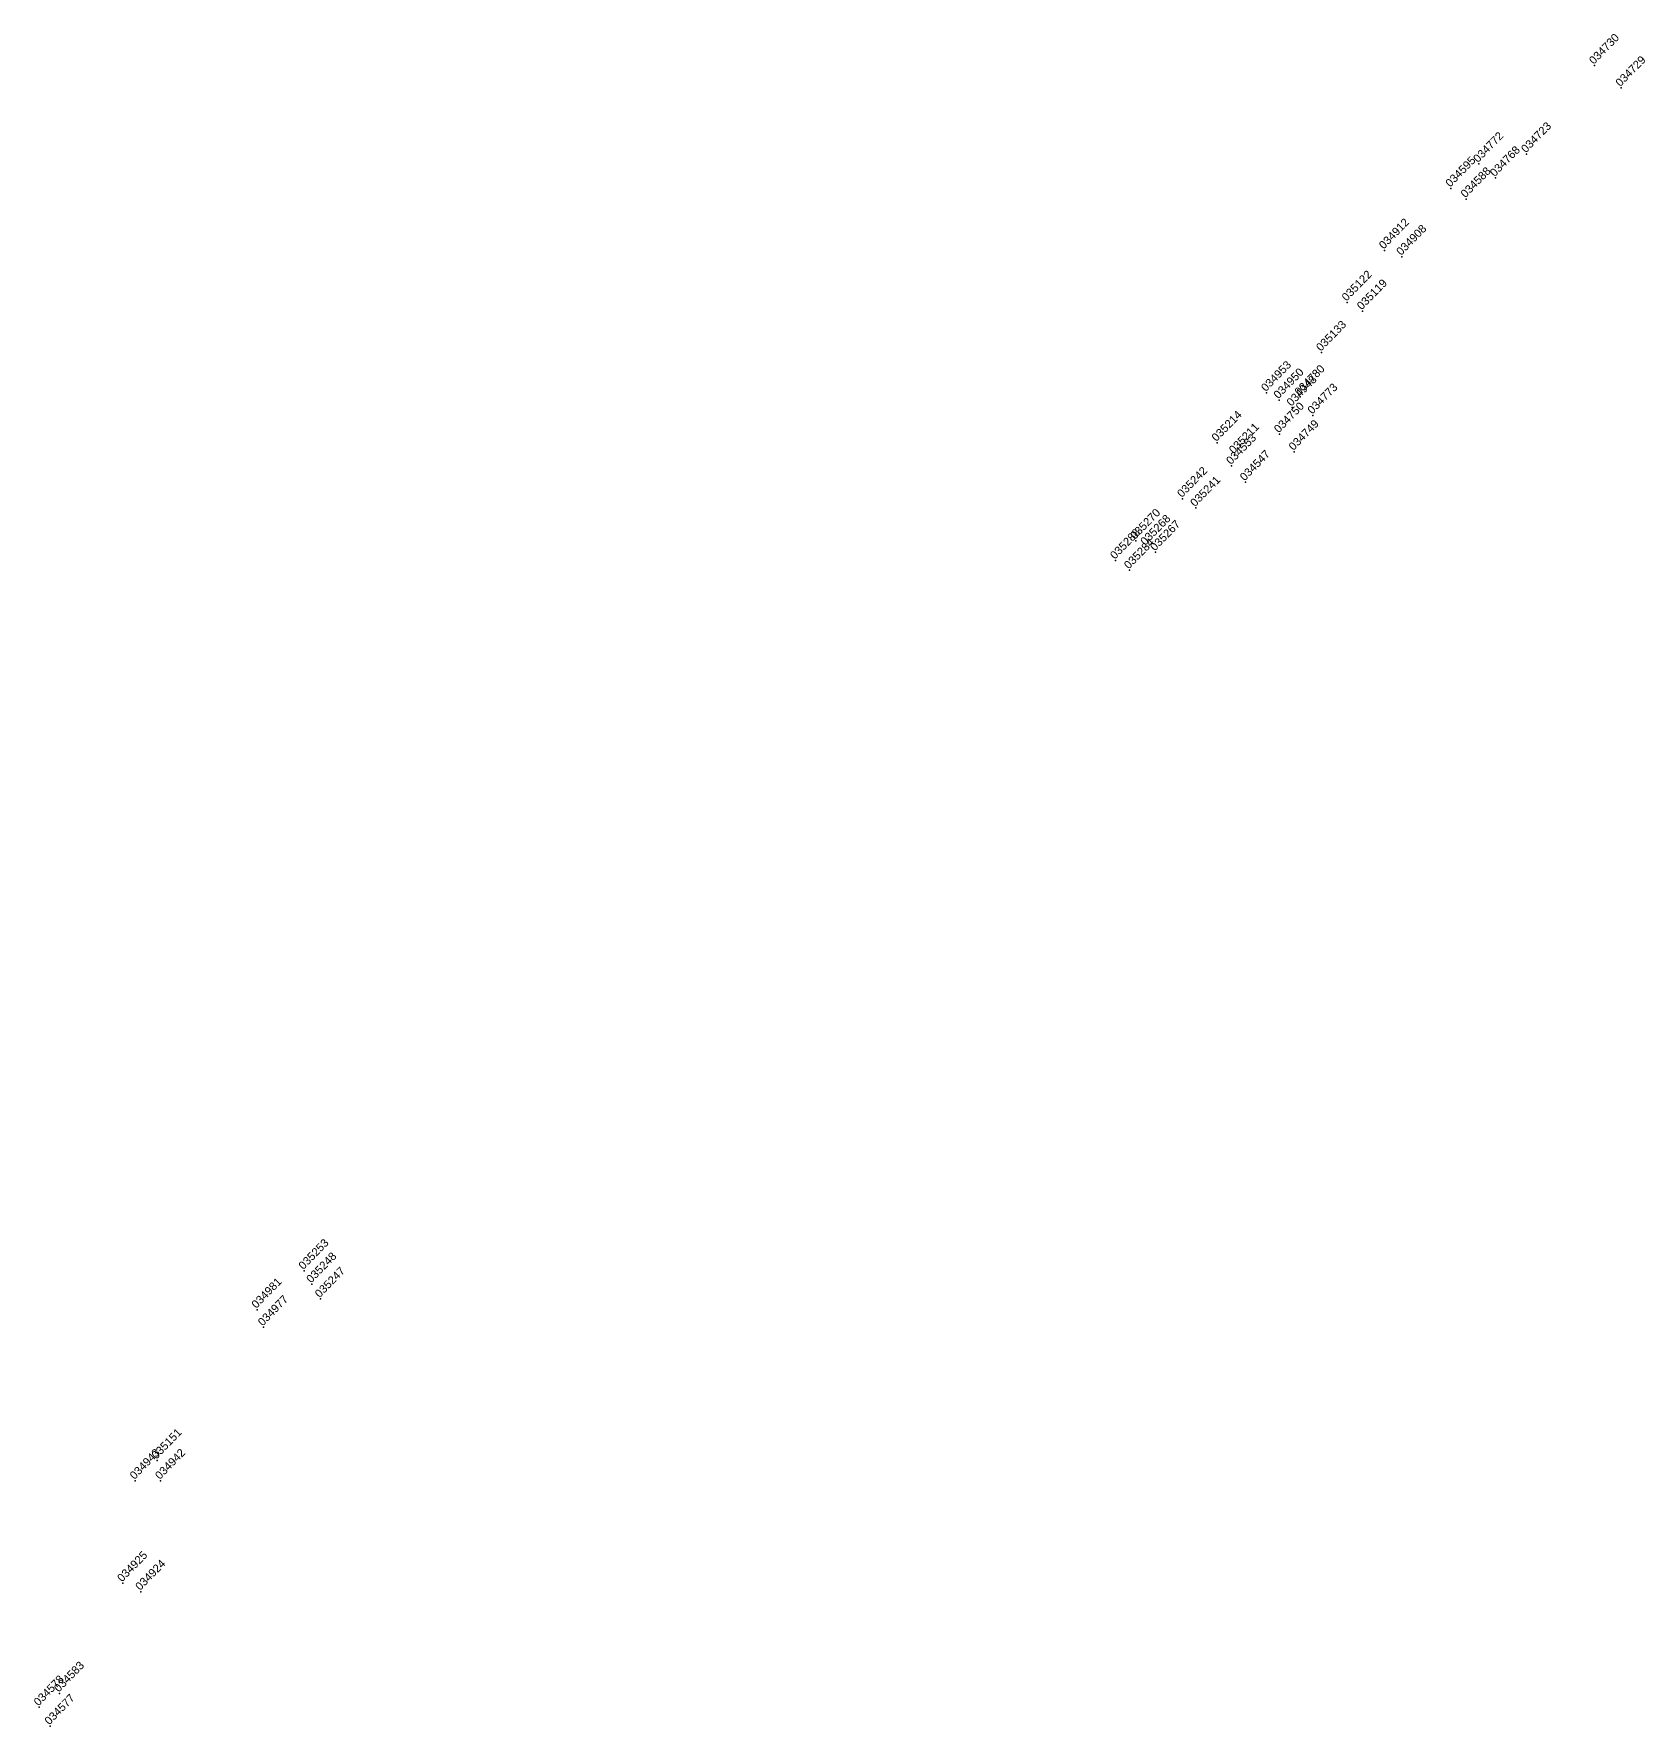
# Model space of a CAD drawing. Header units: millimetres. Extents: x 388988 to 390180, y 8701814 to 8703257.
# Drawn here: x 388987.8 to 389148.8, y 8701813.8 to 8701983 of the extents above; entities that cross this region are included whole.
import ezdxf

# ---------------------------------------------------------------- set-up
doc = ezdxf.new("R2010")
doc.units = ezdxf.units.MM
doc.styles.get("Standard").update_dxf_attribs({"font": 'arial.ttf'})

# ---------------------------------------------------------------- blocks, each defined once
blk = doc.blocks.new('Muestras')
blk.add_point((0, 0))
at = {"flags": 1}
for tag, p in [('Canal', (-0.35, 0.1)), ('Muestra', (0.5, 0.1)), ('Fecha', (1, 0.1)), ('Este', (1.5, 0.1)), ('Norte', (2.5, 0.1)), ('Cota', (3.5, 0.1)), ('Azimut', (4.5, 0.1)), ('Angulo', (5.5, 0.1)), ('Alt.Muestra', (6.5, 0.1)), ('A.Muestra', (7.5, 0.1)), ('A.Labor', (8.5, 0.1)), ('Cobre', (9.5, 0.1)), ('Plomo', (10.5, 0.1)), ('Zinc', (11.5, 0.1)), ('Plata', (12.5, 0.1)), ('Oro', (13.5, 0.1)), ('Fierro', (14.5, 0.1)), ('Arsenico', (15.5, 0.1)), ('Antimonio', (16.5, 0.1)), ('Bismuto', (17.5, 0.1)), ('Volframio', (18.5, 0.1)), ('Niquel', (19.5, 0.1)), ('Cobalto', (20.5, 0.1)), ('OxidoDePlomo', (21.5, 0.1)), ('OxidoDeZinc', (22.5, 0.1)), ('Insoluble', (23.5, 0.1))]:
    blk.add_attdef(tag, p, '', height=0.8, dxfattribs=at)
blk.add_attdef('ID', (0, 0.1), '', height=0.8)

msp = doc.modelspace()

# ---------------------------------------------------------------- block references
at = {"rotation": 45.63307303765198}
for p, values in [((389143.74, 8701979.81, 3922.96), {'ID': '034730'}), ((389146.39, 8701977.58, 3922.96), {'ID': '034729'}), ((389136.95, 8701970.97, 3922.96), {'ID': '034723'}), ((389132.16, 8701969.99, 3922.96), {'ID': '034772'}), ((389129.39, 8701967.54, 3922.96), {'ID': '034595'}), ((389133.83, 8701968.58, 3922.96), {'ID': '034768'}), ((389130.91, 8701966.47, 3922.96), {'ID': '034588'}), ((389122.74, 8701961.34, 3922.96), {'ID': '034912'}), ((389124.48, 8701960.71, 3922.96), {'ID': '034908'}), ((389119.02, 8701956.14, 3922.75), {'ID': '035122'}), ((389120.54, 8701955.27, 3922.75), {'ID': '035119'}), ((389116.46, 8701951.13, 3922.75), {'ID': '035133'}), ((389110.96, 8701947.1, 3922.75), {'ID': '034953'}), ((389112.21, 8701946.38, 3922.75), {'ID': '034950'}), ((389113.51, 8701945.63, 3922.75), {'ID': '034948'}), ((389114.31, 8701946.7, 3898.13), {'ID': '034780'}), ((389115.6, 8701944.85, 3898.13), {'ID': '034773'}), ((389112.25, 8701942.97, 3898.13), {'ID': '034750'}), ((389106.02, 8701942.11, 3923.12), {'ID': '035214'}), ((389107.75, 8701940.89, 3923.12), {'ID': '035211'}), ((389113.72, 8701941.21, 3898.13), {'ID': '034749'}), ((389107.47, 8701939.8, 3898.13), {'ID': '034553'}), ((389108.84, 8701938.17, 3898.13), {'ID': '034547'}), ((389102.57, 8701936.51, 3923.12), {'ID': '035242'}), ((389103.88, 8701935.59, 3923.12), {'ID': '035241'}), ((389097.88, 8701932.32, 3922.47), {'ID': '035270'}), ((389095.87, 8701930.34, 3922.47), {'ID': '035288'}), ((389098.9, 8701931.73, 3922.47), {'ID': '035268'}), ((389099.87, 8701931.17, 3922.47), {'ID': '035267'}), ((389097.26, 8701929.36, 3922.47), {'ID': '035284'}), ((389014.76, 8701859.33, 4159.25), {'ID': '035253'}), ((389015.54, 8701857.99, 4159.25), {'ID': '035248'}), ((389016.39, 8701856.52, 4159.25), {'ID': '035247'}), ((389010.06, 8701855.45, 4159.25), {'ID': '034981'}), ((389010.7, 8701853.69, 4159.25), {'ID': '034977'}), ((389000.07, 8701840.38, 4158.67), {'ID': '035151'}), ((388997.89, 8701838.35, 4159.17), {'ID': '034943'}), ((389000.42, 8701838.35, 4159.17), {'ID': '034942'}), ((388996.64, 8701828.11, 4159.14), {'ID': '034925'}), ((388998.45, 8701827.26, 4159.14), {'ID': '034924'}), ((388990.32, 8701817.09, 4159.14), {'ID': '034583'}), ((388988.29, 8701815.71, 4159.14), {'ID': '034578'}), ((388989.38, 8701813.82, 4159.14), {'ID': '034577'})]:
    msp.add_blockref('Muestras', p, dxfattribs=at).add_auto_attribs(values)

doc.saveas('drawing.dxf')
